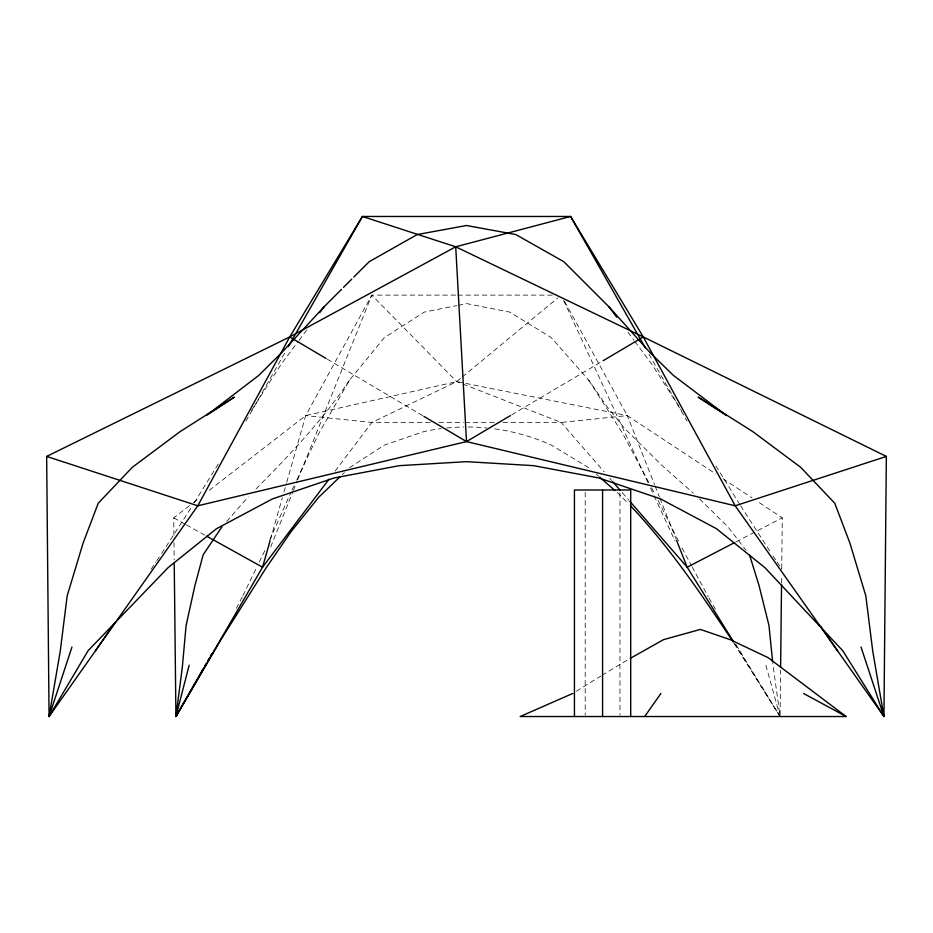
<?xml version="1.0" encoding="UTF-8"?>
<svg xmlns="http://www.w3.org/2000/svg" width="933" height="933" viewBox="0 0 933 933"><rect width="100%" height="100%" fill="white"/><g stroke="black" fill="none" stroke-linecap="round" stroke-linejoin="round"><path stroke-width="0.7" stroke-dasharray="4.67 3.5" d="M780.093 715.086L780.583 670.127M781.551 583.102L781.632 575.859M781.714 568.605L782.274 517.838L756.85 501.068M270.465 539.402L282.349 497.662M283.935 492.099L286.314 483.761M286.711 482.361L305.709 415.593L371.835 295.12L456.307 295.12M270.663 547.018L292.845 491.784M293.394 490.443L297.172 481.008M297.72 479.667L371.835 295.12L456.692 381.62L561.165 422.462L627.291 415.593L715.681 473.906M269.602 540.149L290.699 492.834M291.901 490.233L294.35 485.078M296.787 479.912L318.794 433.507L349.513 380.151L384.349 337.629L424.177 312.123L456.82 305.604M242.942 595.592L256.703 567.311M259.211 562.167L266.092 548.033M236.306 608.339L242.312 596.875M245.95 421.145L285.498 351.659M218.229 464.098L193.166 504.543M251.572 410.403L281.031 364.43L298.21 341.408M161.596 553.572L192.385 505.768M151.088 569.247L155.939 562.016M156.744 560.803L159.986 555.986M349.513 380.151C322.643 420.351 289.172 455.386 255.292 489.673M299.073 340.253L306.794 329.897M335.122 471.095L371.835 422.462L456.692 381.62L461.135 377.935M226.661 521.477L248.225 496.916M342.353 474.57L344.394 472.611M462.243 377.025L557.829 297.884M173.923 535.25L173.736 517.838L192.093 503.622M193.248 502.724L198.986 498.28M209.307 490.28L305.709 415.593L456.692 381.62L627.291 415.593L654.569 484.635M349.513 467.701L384.349 445.076L424.177 431.512A200.992 196.501 0 0 1 441.064 428.62M576.396 691.201L600.77 676.098M601.983 675.34L628.912 659.141M511.646 414.87L601.925 361.433M736.02 541.863L782.274 517.838M458.243 305.324L466.757 303.622L509.873 312.123L551.275 337.629L588.711 380.151L606.578 406.018L624.783 428.597L662.43 465.87L693.312 493.149M457.765 295.12L552.418 295.12M430.09 422.462L371.835 422.462L305.709 415.593M438.825 422.462L463.584 422.462M465.042 422.462L494.175 422.462M502.91 422.462L561.165 422.462L604.129 471.806M173.736 517.838L185.154 524.194M186.425 524.894L205.458 535.484M327.32 359.205L422.614 415.617M588.711 467.701L551.275 445.076A200.992 196.501 0 0 0 492.776 428.609M722.947 478.699L751.998 497.872M596.385 474.349L598.566 476.25M617.191 492.414L628.469 503.575M699.587 498.91L727.903 526.818L746.05 550.295M609.855 478.396L611.768 480.588M622.264 492.647L628.947 500.321M627.921 332.206L633.927 340.253M634.79 341.408L651.969 364.43L681.428 410.403M773.014 555.986L776.256 560.803M777.061 562.016L781.912 569.247M739.834 504.543L714.771 464.098M740.615 505.768L771.404 553.572M588.711 380.151L622.673 433.507L648.901 482.688M733.933 643.222L779.323 715.331L735.449 643.793M734.784 643.723L779.312 715.296M709.045 598.111L715.413 609.226M648.948 354.19L687.05 421.145M564.64 301.464L627.291 415.593M682.011 548.033L691.458 565.573M692.134 566.821L708.345 596.875M651.596 487.737L654.908 494.093M658.127 500.508L679.434 542.901M563.602 300.403L648.038 482.688M650.488 487.971L653.543 494.572M654.15 495.889L674.956 540.802M655.094 485.988L659.374 496.822M659.911 498.175L675.959 538.796M765.876 665.264L780.07 716.532L772.804 663.398M174.004 542.493L174.203 559.905M619.955 492.764L619.955 715.11M585.189 492.344L585.189 715.179M446.767 427.979A200.992 196.501 0 0 1 463.923 427.011M468.203 426.987A200.992 196.501 0 0 1 487.003 427.955"/><path stroke-width="1.4" d="M341.455 289.417L323.984 306.887L281.206 353.152L258.826 375.334L206.45 415.465L234.323 397.12L180.104 431.617L132.311 467.316L98.222 503.249L83.095 543.099L67.188 595.79L60.237 651.292L49.064 716.532L88.11 650.674L168.103 567.637L216.538 528.696L272.459 498.91L334.014 477.988L399.324 465.672L466.5 461.66L533.676 465.672L598.986 477.988L660.541 498.91L716.462 528.696L764.897 567.637L842.709 650.674L883.936 716.532L886.35 456.424L643.292 336.941L455.712 246.79L362.412 216.468L289.708 336.941L197.784 505.803L49.064 716.532L46.65 456.424L289.708 336.941L455.712 246.79L570.588 216.468L643.292 336.941L735.216 505.803L883.936 716.532L872.763 651.292L865.812 595.79L849.905 543.099L834.778 503.249L800.689 467.316L752.814 431.617L698.164 397.12L726.387 415.465L673.334 375.334L650.616 353.152L609.016 306.887L563.777 261.672L515.821 234.556L466.5 225.506L417.179 234.556L369.223 261.672L353.794 277.089M780.618 667.223L781.539 584.559M189.154 665.264L175.929 716.532L220.946 639.618L266.092 567.929L291.294 531.32L318.794 497.172L340.3 476.541M270.069 540.79L262.546 567.217L175.929 716.532L174.226 562.797M49.064 716.532L71.969 647.024M288.367 346.609L362.412 216.468L570.588 216.468L645.356 347.869M197.738 678.314L175.929 716.532L182.285 667.608L186.099 625.507L194.927 585.504L203.172 554.773L221.972 526.818M198.437 677.078L203.359 668.448M204.77 665.987L206.181 663.515M207.581 661.054L208.992 658.581M210.392 656.121L211.803 653.648M95.539 650.674L114.479 623.302M644.668 716.532L660.914 693.476M319.681 312.637L323.984 306.887M328.999 479.2L262.546 567.217L206.718 536.183M343.519 287.364L351.741 279.142M46.65 456.424L197.784 505.803L466.5 441.589L510.386 415.617M603.173 360.698L643.292 336.941M630.148 658.441L663.491 639.665L700.356 629.413L730.166 639.665L768.022 657.602L846.126 716.532L520.159 716.532L572.734 693.476M734.726 542.528L687.189 567.217L629.903 501.418M886.35 456.424L735.216 505.803L466.5 441.589L423.874 416.363M803.593 693.476L846.126 716.532M289.708 336.941L326.06 358.47M599.662 477.206L614.999 490.513M630.405 505.709C669.043 546.4 700.543 593.108 731.659 639.618L733.175 642.021M612.713 481.685L620.352 490.455M609.016 306.887L616.748 317.243M820.993 626.871L837.461 650.674M733.245 641.263L687.189 567.217L676.495 540.149M861.031 647.024L883.936 716.532M749.502 554.773L759.03 585.504L768.979 625.507L772.664 661.998M455.712 246.79L466.5 441.589M630.708 716.532L630.708 489.988L574.436 489.988L574.436 716.532M602.578 489.988L602.578 716.532"/></g></svg>
